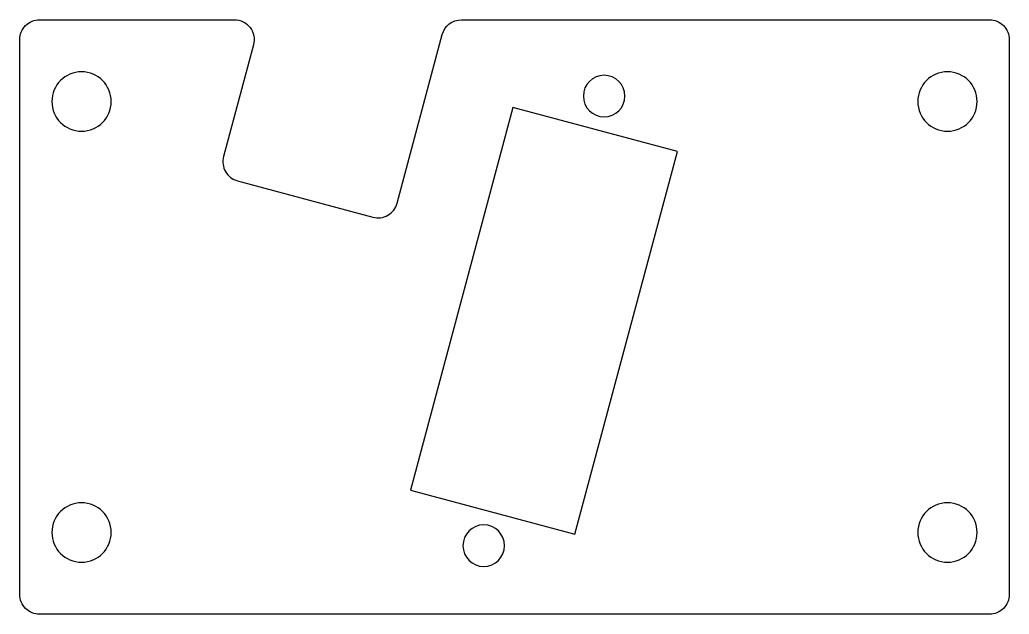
# Model space of a CAD drawing. Header units: millimetres. Extents: x -1 to 49, y 0 to 30.
import ezdxf

# ---------------------------------------------------------------- set-up
doc = ezdxf.new("R2010")
doc.units = ezdxf.units.MM

msp = doc.modelspace()

# ---------------------------------------------------------------- linework, layer by layer
at = {"layer": 'INTERIOR_PROFILES'}
msp.add_lwpolyline([(23.923, 25.581), (18.747, 6.263), (27.054, 4.037), (32.23, 23.355)], close=True, dxfattribs=at)
at = {"layer": 'INTERIOR_PROFILES', "extrusion": (0, 0, -1)}
for centre, radius in [((-2.121, 25.884), 1.5), ((-28.529, 26.159), 1.05), ((-45.879, 25.884), 1.5), ((-2.121, 4.126), 1.5), ((-45.879, 4.126), 1.5), ((-22.447, 3.459), 1.05)]:
    msp.add_circle(centre, radius, dxfattribs=at)
at = {"layer": 'OUTER_PROFILES'}
msp.add_lwpolyline([(9.844, 30.01, -0.493145), (10.81, 28.751), (9.297, 23.102, 0.414214), (10.004, 21.877), (16.842, 20.044, 0.414214), (18.067, 20.752), (20.349, 29.269, -0.339454), (21.315, 30.01), (48, 30.01, -0.414214), (49, 29.01), (49, 1, -0.414214), (48, 0), (0, 0, -0.414214), (-1, 1), (-1, 29.01, -0.414214), (0, 30.01)], format="xyb", close=True, dxfattribs=at)

doc.saveas('drawing.dxf')
